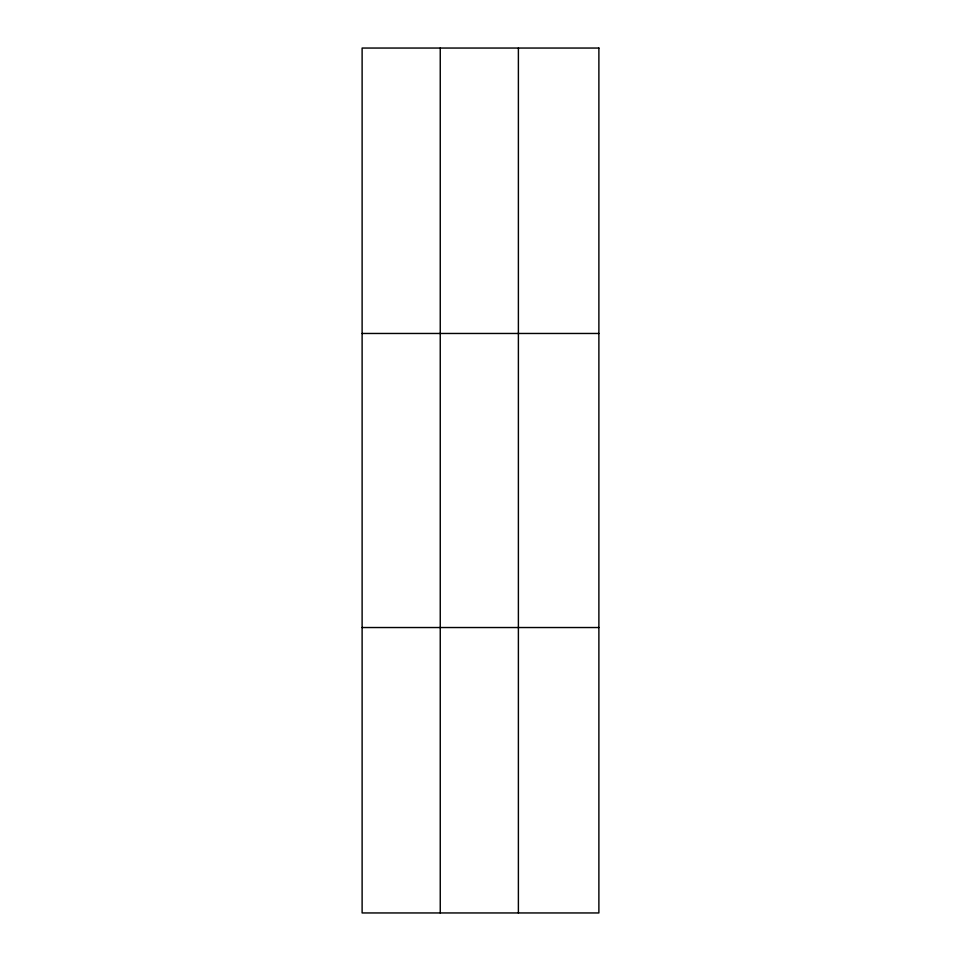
<?xml version="1.0" encoding="UTF-8"?>
<svg xmlns="http://www.w3.org/2000/svg" width="961" height="961" viewBox="0 0 961 961"><rect width="100%" height="100%" fill="white"/><g stroke="black" fill="none" stroke-linecap="round" stroke-linejoin="round"><path stroke-width="1.44" d="M440.246 48.05L440.246 912.95M518.387 48.05L518.387 912.95M362.117 333.467L598.883 333.467M362.117 627.533L598.883 627.533M598.883 48.05L598.883 912.95L362.117 912.95L362.117 48.05L598.883 48.05"/></g></svg>
